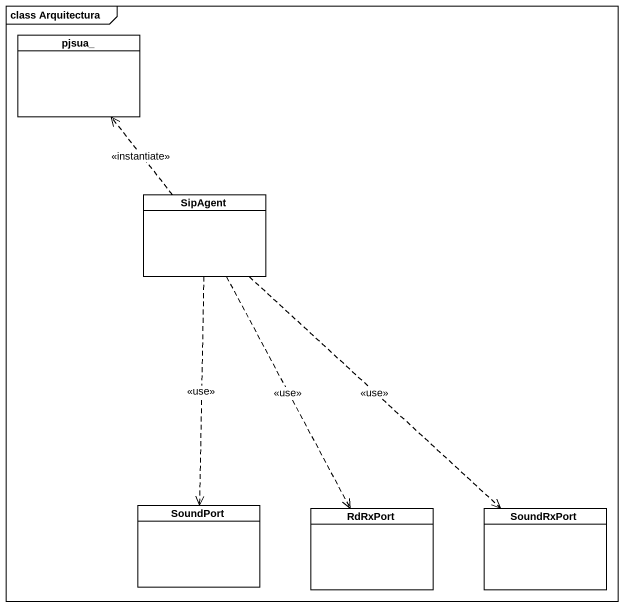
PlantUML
@startuml
mainframe class Arquitectura
hide circle
hide empty members
class "pjsua_" as pjsua
class SipAgent
class SoundPort
class RdRxPort
class SoundRxPort
SipAgent .up.> pjsua : <<instantiate>>
SipAgent ..> SoundPort : <<use>>
SipAgent ..> RdRxPort : <<use>>
SipAgent ..> SoundRxPort : <<use>>
@enduml
